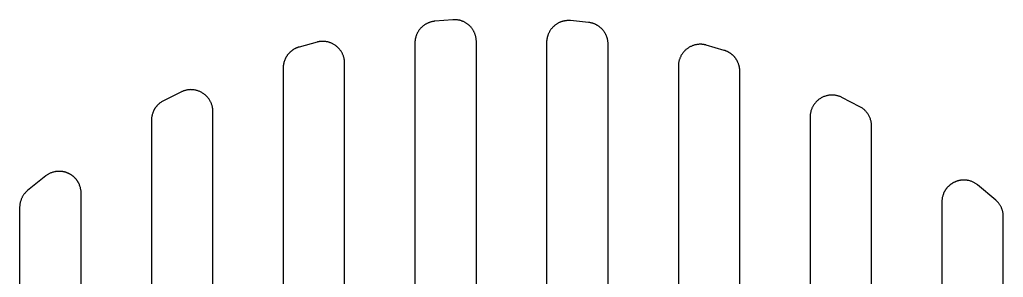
# Model space of a CAD drawing. Extents: x -1153 to -755, y -14 to 479.
# Drawn here: x -848.87 to -826.47, y 25.67 to 31.53 of the extents above; entities that cross this region are included whole.
import ezdxf

# ---------------------------------------------------------------- set-up
doc = ezdxf.new("R2010")
doc.units = 0
doc.layers.add('000__杂项', color=18, linetype='CONTINUOUS')

msp = doc.modelspace()

# ---------------------------------------------------------------- linework, layer by layer
at = {"layer": '000__杂项'}
for points in [[(-838.466, 31.033), (-838.466, 31.045), (-838.466, 31.056), (-838.467, 31.068), (-838.468, 31.08), (-838.469, 31.092), (-838.471, 31.104), (-838.473, 31.116), (-838.475, 31.128), (-838.477, 31.14), (-838.48, 31.152), (-838.483, 31.164), (-838.487, 31.176), (-838.49, 31.188), (-838.494, 31.2), (-838.499, 31.213), (-838.504, 31.225), (-838.509, 31.237), (-838.514, 31.248), (-838.52, 31.26), (-838.526, 31.272), (-838.533, 31.283), (-838.54, 31.295), (-838.547, 31.306), (-838.554, 31.317), (-838.562, 31.328), (-838.57, 31.339), (-838.579, 31.35), (-838.587, 31.36), (-838.596, 31.37), (-838.606, 31.38), (-838.615, 31.39), (-838.625, 31.399), (-838.635, 31.408), (-838.645, 31.417), (-838.656, 31.426), (-838.667, 31.434), (-838.678, 31.442), (-838.689, 31.45), (-838.7, 31.457), (-838.712, 31.464), (-838.723, 31.471), (-838.735, 31.477), (-838.747, 31.483), (-838.759, 31.489), (-838.771, 31.494), (-838.783, 31.499), (-838.795, 31.503), (-838.808, 31.508), (-838.82, 31.512), (-838.832, 31.515), (-838.845, 31.519), (-838.857, 31.521), (-838.87, 31.524), (-838.882, 31.526), (-838.894, 31.528), (-838.906, 31.53), (-838.919, 31.531), (-838.931, 31.532), (-838.943, 31.533), (-838.955, 31.533), (-838.966, 31.533), (-838.978, 31.533), (-838.99, 31.533), (-839.001, 31.532), (-839.413, 31.498), (-839.424, 31.497), (-839.434, 31.495), (-839.445, 31.494), (-839.456, 31.492), (-839.466, 31.49), (-839.477, 31.488), (-839.488, 31.485), (-839.498, 31.482), (-839.509, 31.479), (-839.52, 31.476), (-839.531, 31.472), (-839.541, 31.468), (-839.552, 31.464), (-839.563, 31.46), (-839.573, 31.455), (-839.584, 31.45), (-839.594, 31.445), (-839.605, 31.439), (-839.615, 31.434), (-839.625, 31.428), (-839.635, 31.421), (-839.645, 31.415), (-839.655, 31.408), (-839.664, 31.401), (-839.674, 31.394), (-839.683, 31.386), (-839.693, 31.378), (-839.702, 31.37), (-839.71, 31.362), (-839.719, 31.354), (-839.727, 31.345), (-839.736, 31.336), (-839.744, 31.327), (-839.752, 31.318), (-839.759, 31.309), (-839.766, 31.299), (-839.774, 31.289), (-839.78, 31.28), (-839.787, 31.269), (-839.793, 31.259), (-839.799, 31.249), (-839.805, 31.239), (-839.811, 31.228), (-839.816, 31.217), (-839.821, 31.207), (-839.826, 31.196), (-839.83, 31.185), (-839.834, 31.174), (-839.838, 31.163), (-839.842, 31.152), (-839.845, 31.141), (-839.848, 31.13), (-839.851, 31.119), (-839.854, 31.108), (-839.856, 31.097), (-839.858, 31.086), (-839.86, 31.075), (-839.862, 31.064), (-839.863, 31.054), (-839.864, 31.043), (-839.865, 31.032), (-839.865, 31.021), (-839.866, 31.011), (-839.866, 31)], [(-835.466, 30.974), (-835.466, 30.985), (-835.466, 30.995), (-835.467, 31.006), (-835.468, 31.017), (-835.469, 31.027), (-835.47, 31.038), (-835.471, 31.049), (-835.473, 31.06), (-835.475, 31.071), (-835.477, 31.082), (-835.48, 31.092), (-835.483, 31.103), (-835.486, 31.114), (-835.489, 31.125), (-835.493, 31.136), (-835.496, 31.147), (-835.501, 31.158), (-835.505, 31.168), (-835.51, 31.179), (-835.515, 31.19), (-835.52, 31.2), (-835.525, 31.211), (-835.531, 31.221), (-835.537, 31.231), (-835.543, 31.241), (-835.549, 31.251), (-835.556, 31.261), (-835.563, 31.271), (-835.57, 31.28), (-835.578, 31.29), (-835.585, 31.299), (-835.593, 31.308), (-835.601, 31.317), (-835.61, 31.325), (-835.618, 31.334), (-835.627, 31.342), (-835.636, 31.35), (-835.645, 31.358), (-835.654, 31.365), (-835.663, 31.372), (-835.673, 31.379), (-835.682, 31.386), (-835.692, 31.393), (-835.702, 31.399), (-835.712, 31.405), (-835.722, 31.411), (-835.732, 31.416), (-835.742, 31.422), (-835.753, 31.427), (-835.763, 31.431), (-835.774, 31.436), (-835.784, 31.44), (-835.795, 31.444), (-835.805, 31.448), (-835.816, 31.451), (-835.827, 31.455), (-835.837, 31.457), (-835.848, 31.46), (-835.858, 31.463), (-835.869, 31.465), (-835.879, 31.467), (-835.89, 31.468), (-835.9, 31.47), (-835.911, 31.471), (-836.323, 31.512), (-836.334, 31.513), (-836.346, 31.513), (-836.358, 31.514), (-836.37, 31.514), (-836.382, 31.513), (-836.394, 31.513), (-836.406, 31.512), (-836.418, 31.511), (-836.431, 31.509), (-836.443, 31.508), (-836.456, 31.506), (-836.468, 31.503), (-836.481, 31.5), (-836.493, 31.497), (-836.506, 31.494), (-836.518, 31.49), (-836.531, 31.486), (-836.543, 31.481), (-836.555, 31.476), (-836.568, 31.471), (-836.58, 31.466), (-836.592, 31.46), (-836.604, 31.453), (-836.616, 31.447), (-836.627, 31.44), (-836.639, 31.432), (-836.65, 31.425), (-836.661, 31.417), (-836.672, 31.409), (-836.683, 31.4), (-836.694, 31.391), (-836.704, 31.382), (-836.714, 31.373), (-836.723, 31.363), (-836.733, 31.353), (-836.742, 31.343), (-836.751, 31.332), (-836.76, 31.322), (-836.768, 31.311), (-836.776, 31.3), (-836.783, 31.289), (-836.791, 31.277), (-836.798, 31.266), (-836.804, 31.254), (-836.81, 31.242), (-836.816, 31.23), (-836.822, 31.218), (-836.827, 31.206), (-836.832, 31.194), (-836.837, 31.182), (-836.841, 31.17), (-836.845, 31.158), (-836.848, 31.145), (-836.851, 31.133), (-836.854, 31.121), (-836.857, 31.109), (-836.859, 31.097), (-836.861, 31.085), (-836.862, 31.073), (-836.864, 31.061), (-836.865, 31.049), (-836.865, 31.037), (-836.866, 31.025), (-836.866, 31.014)], [(-841.466, 30.541), (-841.466, 30.553), (-841.466, 30.566), (-841.467, 30.578), (-841.468, 30.591), (-841.47, 30.604), (-841.472, 30.617), (-841.474, 30.63), (-841.476, 30.643), (-841.479, 30.657), (-841.483, 30.67), (-841.487, 30.683), (-841.491, 30.697), (-841.495, 30.71), (-841.5, 30.723), (-841.506, 30.736), (-841.512, 30.75), (-841.518, 30.763), (-841.524, 30.776), (-841.532, 30.789), (-841.539, 30.801), (-841.547, 30.814), (-841.555, 30.826), (-841.564, 30.839), (-841.573, 30.851), (-841.583, 30.862), (-841.593, 30.874), (-841.603, 30.885), (-841.614, 30.896), (-841.625, 30.906), (-841.636, 30.917), (-841.648, 30.927), (-841.66, 30.936), (-841.672, 30.945), (-841.685, 30.954), (-841.698, 30.963), (-841.711, 30.971), (-841.724, 30.978), (-841.737, 30.985), (-841.751, 30.992), (-841.765, 30.998), (-841.779, 31.004), (-841.793, 31.01), (-841.807, 31.015), (-841.821, 31.019), (-841.835, 31.023), (-841.849, 31.027), (-841.864, 31.03), (-841.878, 31.033), (-841.892, 31.035), (-841.906, 31.037), (-841.92, 31.039), (-841.934, 31.04), (-841.948, 31.04), (-841.962, 31.041), (-841.976, 31.041), (-841.989, 31.04), (-842.003, 31.039), (-842.016, 31.038), (-842.029, 31.037), (-842.042, 31.035), (-842.055, 31.033), (-842.067, 31.03), (-842.08, 31.027), (-842.092, 31.025), (-842.504, 30.912), (-842.513, 30.909), (-842.522, 30.906), (-842.531, 30.903), (-842.54, 30.9), (-842.549, 30.896), (-842.558, 30.893), (-842.567, 30.889), (-842.576, 30.885), (-842.585, 30.881), (-842.594, 30.876), (-842.602, 30.872), (-842.611, 30.867), (-842.62, 30.862), (-842.628, 30.857), (-842.637, 30.851), (-842.645, 30.846), (-842.654, 30.84), (-842.662, 30.834), (-842.67, 30.828), (-842.678, 30.821), (-842.686, 30.815), (-842.694, 30.808), (-842.702, 30.801), (-842.71, 30.794), (-842.717, 30.787), (-842.724, 30.78), (-842.732, 30.772), (-842.739, 30.764), (-842.745, 30.756), (-842.752, 30.748), (-842.759, 30.74), (-842.765, 30.732), (-842.771, 30.724), (-842.777, 30.715), (-842.783, 30.706), (-842.789, 30.698), (-842.794, 30.689), (-842.8, 30.68), (-842.805, 30.671), (-842.81, 30.661), (-842.814, 30.652), (-842.819, 30.643), (-842.823, 30.633), (-842.827, 30.624), (-842.831, 30.615), (-842.835, 30.605), (-842.838, 30.595), (-842.841, 30.586), (-842.844, 30.576), (-842.847, 30.566), (-842.85, 30.557), (-842.852, 30.547), (-842.854, 30.537), (-842.856, 30.527), (-842.858, 30.518), (-842.86, 30.508), (-842.861, 30.498), (-842.862, 30.488), (-842.863, 30.479), (-842.864, 30.469), (-842.865, 30.46), (-842.865, 30.45), (-842.866, 30.441), (-842.866, 30.431)], [(-839.866, 31), (-839.866, -2)], [(-838.466, -2.033), (-838.466, 31.033)], [(-836.866, 31.014), (-836.866, -2.014)], [(-835.466, -1.974), (-835.466, 30.974)], [(-832.466, 30.357), (-832.466, 30.367), (-832.466, 30.376), (-832.467, 30.385), (-832.467, 30.395), (-832.468, 30.404), (-832.469, 30.414), (-832.47, 30.423), (-832.472, 30.433), (-832.473, 30.443), (-832.475, 30.452), (-832.477, 30.462), (-832.479, 30.472), (-832.481, 30.481), (-832.484, 30.491), (-832.487, 30.5), (-832.49, 30.51), (-832.493, 30.52), (-832.496, 30.529), (-832.5, 30.539), (-832.504, 30.548), (-832.508, 30.557), (-832.512, 30.567), (-832.516, 30.576), (-832.521, 30.585), (-832.525, 30.594), (-832.53, 30.603), (-832.536, 30.612), (-832.541, 30.621), (-832.546, 30.63), (-832.552, 30.638), (-832.558, 30.647), (-832.564, 30.655), (-832.57, 30.663), (-832.577, 30.671), (-832.583, 30.679), (-832.59, 30.687), (-832.597, 30.695), (-832.604, 30.702), (-832.611, 30.71), (-832.618, 30.717), (-832.626, 30.724), (-832.633, 30.731), (-832.641, 30.737), (-832.649, 30.744), (-832.657, 30.75), (-832.665, 30.756), (-832.673, 30.762), (-832.681, 30.768), (-832.689, 30.774), (-832.698, 30.779), (-832.706, 30.785), (-832.715, 30.79), (-832.723, 30.794), (-832.732, 30.799), (-832.741, 30.804), (-832.749, 30.808), (-832.758, 30.812), (-832.767, 30.816), (-832.776, 30.82), (-832.785, 30.823), (-832.793, 30.827), (-832.802, 30.83), (-832.811, 30.833), (-832.82, 30.836), (-833.232, 30.955), (-833.244, 30.959), (-833.257, 30.961), (-833.269, 30.964), (-833.282, 30.966), (-833.295, 30.968), (-833.308, 30.97), (-833.321, 30.971), (-833.335, 30.973), (-833.349, 30.973), (-833.362, 30.973), (-833.376, 30.973), (-833.39, 30.973), (-833.405, 30.972), (-833.419, 30.971), (-833.433, 30.969), (-833.448, 30.967), (-833.462, 30.964), (-833.476, 30.961), (-833.491, 30.958), (-833.505, 30.954), (-833.52, 30.949), (-833.534, 30.944), (-833.548, 30.939), (-833.562, 30.933), (-833.576, 30.927), (-833.59, 30.92), (-833.604, 30.913), (-833.617, 30.906), (-833.63, 30.898), (-833.643, 30.889), (-833.656, 30.881), (-833.668, 30.871), (-833.681, 30.862), (-833.692, 30.852), (-833.704, 30.842), (-833.715, 30.831), (-833.726, 30.82), (-833.737, 30.809), (-833.747, 30.797), (-833.756, 30.785), (-833.766, 30.773), (-833.775, 30.761), (-833.783, 30.749), (-833.791, 30.736), (-833.799, 30.723), (-833.806, 30.71), (-833.813, 30.697), (-833.819, 30.684), (-833.825, 30.671), (-833.831, 30.657), (-833.836, 30.644), (-833.84, 30.631), (-833.845, 30.617), (-833.848, 30.604), (-833.852, 30.59), (-833.855, 30.577), (-833.858, 30.564), (-833.86, 30.55), (-833.862, 30.537), (-833.863, 30.524), (-833.864, 30.511), (-833.865, 30.499), (-833.866, 30.486), (-833.866, 30.473)], [(-841.466, -1.541), (-841.466, 30.541)], [(-833.866, 30.473), (-833.866, -1.473)], [(-842.866, 30.431), (-842.866, -1.431)], [(-832.466, -1.357), (-832.466, 30.357)], [(-844.466, 29.442), (-844.466, 29.455), (-844.466, 29.468), (-844.467, 29.482), (-844.469, 29.496), (-844.47, 29.51), (-844.473, 29.524), (-844.475, 29.538), (-844.478, 29.553), (-844.482, 29.567), (-844.486, 29.581), (-844.49, 29.596), (-844.495, 29.61), (-844.501, 29.625), (-844.507, 29.639), (-844.513, 29.654), (-844.52, 29.668), (-844.528, 29.682), (-844.536, 29.697), (-844.544, 29.71), (-844.553, 29.724), (-844.563, 29.738), (-844.573, 29.751), (-844.584, 29.764), (-844.595, 29.777), (-844.606, 29.789), (-844.618, 29.801), (-844.631, 29.813), (-844.644, 29.824), (-844.657, 29.835), (-844.671, 29.845), (-844.685, 29.855), (-844.699, 29.865), (-844.714, 29.874), (-844.729, 29.882), (-844.745, 29.89), (-844.76, 29.897), (-844.776, 29.904), (-844.792, 29.91), (-844.808, 29.916), (-844.824, 29.921), (-844.84, 29.926), (-844.857, 29.93), (-844.873, 29.933), (-844.889, 29.936), (-844.906, 29.938), (-844.922, 29.94), (-844.938, 29.941), (-844.954, 29.941), (-844.97, 29.942), (-844.986, 29.941), (-845.002, 29.94), (-845.017, 29.939), (-845.032, 29.937), (-845.047, 29.935), (-845.062, 29.932), (-845.077, 29.929), (-845.091, 29.926), (-845.105, 29.922), (-845.119, 29.918), (-845.132, 29.913), (-845.145, 29.908), (-845.158, 29.903), (-845.17, 29.898), (-845.182, 29.892), (-845.594, 29.688)], [(-829.466, 29.112), (-829.466, 29.128), (-829.467, 29.144), (-829.468, 29.16), (-829.47, 29.177), (-829.472, 29.193), (-829.475, 29.21), (-829.479, 29.226), (-829.483, 29.243), (-829.488, 29.259), (-829.493, 29.275), (-829.499, 29.291), (-829.506, 29.307), (-829.513, 29.323), (-829.52, 29.338), (-829.528, 29.354), (-829.537, 29.369), (-829.546, 29.383), (-829.556, 29.398), (-829.566, 29.412), (-829.576, 29.425), (-829.587, 29.438), (-829.599, 29.451), (-829.61, 29.463), (-829.623, 29.475), (-829.635, 29.487), (-829.648, 29.498), (-829.661, 29.508), (-829.674, 29.518), (-829.688, 29.527), (-829.702, 29.536), (-829.716, 29.545), (-829.73, 29.552), (-830.142, 29.766), (-830.154, 29.772), (-830.166, 29.777), (-830.179, 29.783), (-830.192, 29.788), (-830.205, 29.793), (-830.219, 29.797), (-830.233, 29.801), (-830.247, 29.805), (-830.262, 29.808), (-830.277, 29.811), (-830.292, 29.813), (-830.307, 29.815), (-830.323, 29.817), (-830.338, 29.818), (-830.354, 29.819), (-830.37, 29.819), (-830.387, 29.819), (-830.403, 29.818), (-830.419, 29.816), (-830.436, 29.814), (-830.452, 29.811), (-830.469, 29.808), (-830.486, 29.804), (-830.502, 29.8), (-830.518, 29.795), (-830.535, 29.79), (-830.551, 29.783), (-830.567, 29.777), (-830.583, 29.769), (-830.598, 29.762), (-830.613, 29.753), (-830.628, 29.744), (-830.643, 29.735), (-830.657, 29.725), (-830.671, 29.715), (-830.685, 29.704), (-830.698, 29.693), (-830.711, 29.681), (-830.723, 29.669), (-830.735, 29.656), (-830.746, 29.644), (-830.757, 29.63), (-830.767, 29.617), (-830.777, 29.603), (-830.786, 29.59), (-830.795, 29.576), (-830.803, 29.561), (-830.811, 29.547), (-830.818, 29.533), (-830.824, 29.518), (-830.83, 29.503), (-830.836, 29.489), (-830.841, 29.474), (-830.846, 29.46), (-830.85, 29.445), (-830.853, 29.431), (-830.856, 29.416), (-830.859, 29.402), (-830.861, 29.388), (-830.863, 29.374), (-830.864, 29.36), (-830.865, 29.346), (-830.866, 29.332), (-830.866, 29.319)], [(-845.594, 29.688), (-845.609, 29.68), (-845.623, 29.672), (-845.637, 29.663), (-845.651, 29.653), (-845.665, 29.644), (-845.678, 29.633), (-845.691, 29.622), (-845.704, 29.611), (-845.717, 29.599), (-845.729, 29.587), (-845.741, 29.574), (-845.746, 29.567), (-845.752, 29.561), (-845.757, 29.554), (-845.763, 29.547), (-845.768, 29.54), (-845.773, 29.533), (-845.778, 29.525), (-845.783, 29.518), (-845.788, 29.511), (-845.793, 29.503), (-845.797, 29.496), (-845.801, 29.488), (-845.806, 29.481), (-845.81, 29.473), (-845.814, 29.465), (-845.818, 29.457), (-845.821, 29.449), (-845.825, 29.441), (-845.828, 29.433), (-845.831, 29.425), (-845.837, 29.409), (-845.843, 29.392), (-845.848, 29.376), (-845.852, 29.359), (-845.856, 29.342), (-845.859, 29.326), (-845.861, 29.309), (-845.863, 29.292), (-845.865, 29.276), (-845.865, 29.259), (-845.866, 29.243)], [(-844.466, -0.442), (-844.466, 29.442)], [(-845.866, 29.243), (-845.866, -0.243)], [(-830.866, 29.319), (-830.866, -0.319)], [(-829.466, -0.112), (-829.466, 29.112)], [(-847.466, 27.584), (-847.466, 27.599), (-847.467, 27.613), (-847.468, 27.628), (-847.469, 27.642), (-847.471, 27.657), (-847.474, 27.673), (-847.477, 27.688), (-847.48, 27.703), (-847.484, 27.719), (-847.489, 27.735), (-847.494, 27.75), (-847.5, 27.766), (-847.506, 27.782), (-847.513, 27.798), (-847.517, 27.805), (-847.521, 27.813), (-847.525, 27.821), (-847.53, 27.829), (-847.534, 27.837), (-847.539, 27.844), (-847.543, 27.852), (-847.548, 27.86), (-847.553, 27.867), (-847.559, 27.875), (-847.564, 27.882), (-847.57, 27.889), (-847.575, 27.897), (-847.581, 27.904), (-847.587, 27.911), (-847.593, 27.918), (-847.6, 27.925), (-847.606, 27.932), (-847.613, 27.939), (-847.62, 27.945), (-847.627, 27.952), (-847.634, 27.958), (-847.641, 27.964), (-847.648, 27.971), (-847.656, 27.977), (-847.663, 27.983), (-847.671, 27.988), (-847.679, 27.994), (-847.687, 27.999), (-847.695, 28.005), (-847.703, 28.01), (-847.712, 28.015), (-847.72, 28.02), (-847.729, 28.025), (-847.737, 28.029), (-847.746, 28.034), (-847.755, 28.038), (-847.764, 28.042), (-847.773, 28.046), (-847.782, 28.049), (-847.791, 28.053), (-847.8, 28.056), (-847.809, 28.059), (-847.818, 28.062), (-847.828, 28.065), (-847.837, 28.068), (-847.846, 28.07), (-847.856, 28.072), (-847.865, 28.074), (-847.874, 28.076), (-847.884, 28.078), (-847.893, 28.079), (-847.903, 28.08), (-847.912, 28.082), (-847.921, 28.082), (-847.931, 28.083), (-847.94, 28.084), (-847.95, 28.084), (-847.959, 28.084), (-847.968, 28.084), (-847.977, 28.084), (-847.987, 28.084), (-847.996, 28.083), (-848.005, 28.083), (-848.014, 28.082), (-848.023, 28.081), (-848.032, 28.08), (-848.04, 28.079), (-848.049, 28.077), (-848.058, 28.076), (-848.066, 28.074), (-848.075, 28.072), (-848.092, 28.068), (-848.108, 28.064), (-848.124, 28.059), (-848.14, 28.053), (-848.155, 28.047), (-848.17, 28.041), (-848.184, 28.034), (-848.198, 28.027), (-848.212, 28.02), (-848.225, 28.012), (-848.237, 28.004), (-848.25, 27.996), (-848.261, 27.988), (-848.273, 27.979), (-848.685, 27.648), (-848.695, 27.64), (-848.705, 27.631), (-848.715, 27.621), (-848.724, 27.612), (-848.734, 27.602), (-848.743, 27.592), (-848.752, 27.581), (-848.76, 27.571), (-848.769, 27.56), (-848.777, 27.548), (-848.784, 27.537), (-848.792, 27.525), (-848.799, 27.513), (-848.806, 27.501), (-848.812, 27.489), (-848.818, 27.476), (-848.824, 27.463), (-848.829, 27.45), (-848.834, 27.437), (-848.839, 27.424), (-848.843, 27.411), (-848.847, 27.398), (-848.851, 27.384), (-848.854, 27.371), (-848.857, 27.357), (-848.859, 27.344), (-848.861, 27.33), (-848.863, 27.317), (-848.864, 27.303), (-848.865, 27.29), (-848.866, 27.277), (-848.866, 27.263)], [(-826.466, 27.052), (-826.466, 27.065), (-826.466, 27.078), (-826.467, 27.091), (-826.469, 27.104), (-826.47, 27.118), (-826.472, 27.131), (-826.474, 27.144), (-826.477, 27.157), (-826.48, 27.17), (-826.483, 27.184), (-826.487, 27.197), (-826.491, 27.21), (-826.496, 27.222), (-826.5, 27.235), (-826.506, 27.248), (-826.511, 27.26), (-826.517, 27.273), (-826.523, 27.285), (-826.53, 27.297), (-826.537, 27.308), (-826.544, 27.32), (-826.551, 27.331), (-826.559, 27.342), (-826.567, 27.353), (-826.575, 27.364), (-826.584, 27.374), (-826.592, 27.384), (-826.601, 27.394), (-826.61, 27.404), (-826.62, 27.413), (-826.629, 27.422), (-826.639, 27.431), (-827.051, 27.775), (-827.062, 27.784), (-827.074, 27.792), (-827.086, 27.801), (-827.099, 27.809), (-827.112, 27.817), (-827.125, 27.824), (-827.139, 27.832), (-827.153, 27.839), (-827.168, 27.845), (-827.183, 27.852), (-827.199, 27.858), (-827.215, 27.863), (-827.232, 27.868), (-827.249, 27.872), (-827.257, 27.874), (-827.266, 27.876), (-827.274, 27.878), (-827.283, 27.879), (-827.292, 27.881), (-827.301, 27.882), (-827.31, 27.883), (-827.319, 27.884), (-827.328, 27.885), (-827.338, 27.885), (-827.347, 27.886), (-827.356, 27.886), (-827.365, 27.886), (-827.375, 27.886), (-827.384, 27.886), (-827.394, 27.885), (-827.403, 27.885), (-827.413, 27.884), (-827.422, 27.883), (-827.432, 27.882), (-827.441, 27.88), (-827.451, 27.879), (-827.46, 27.877), (-827.47, 27.875), (-827.479, 27.873), (-827.489, 27.871), (-827.498, 27.868), (-827.508, 27.866), (-827.517, 27.863), (-827.526, 27.86), (-827.536, 27.856), (-827.545, 27.853), (-827.554, 27.849), (-827.563, 27.845), (-827.572, 27.841), (-827.581, 27.837), (-827.59, 27.833), (-827.599, 27.828), (-827.607, 27.824), (-827.616, 27.819), (-827.624, 27.814), (-827.633, 27.809), (-827.641, 27.803), (-827.649, 27.798), (-827.657, 27.792), (-827.665, 27.787), (-827.673, 27.781), (-827.68, 27.775), (-827.688, 27.768), (-827.695, 27.762), (-827.702, 27.756), (-827.71, 27.749), (-827.716, 27.742), (-827.723, 27.736), (-827.73, 27.729), (-827.736, 27.722), (-827.743, 27.715), (-827.749, 27.708), (-827.755, 27.7), (-827.76, 27.693), (-827.766, 27.686), (-827.772, 27.678), (-827.777, 27.671), (-827.782, 27.663), (-827.787, 27.655), (-827.792, 27.648), (-827.797, 27.64), (-827.801, 27.632), (-827.805, 27.624), (-827.81, 27.616), (-827.814, 27.609), (-827.817, 27.601), (-827.825, 27.585), (-827.831, 27.569), (-827.837, 27.553), (-827.842, 27.537), (-827.847, 27.521), (-827.851, 27.506), (-827.855, 27.49), (-827.858, 27.475), (-827.86, 27.459), (-827.862, 27.444), (-827.864, 27.429), (-827.865, 27.415), (-827.866, 27.4), (-827.866, 27.386)], [(-847.466, 1.416), (-847.466, 27.584)], [(-827.866, 27.386), (-827.866, 1.614)], [(-848.866, 27.263), (-848.866, 1.737)], [(-826.466, 1.948), (-826.466, 27.052)]]:
    msp.add_lwpolyline(points, dxfattribs=at)

doc.saveas('drawing.dxf')
